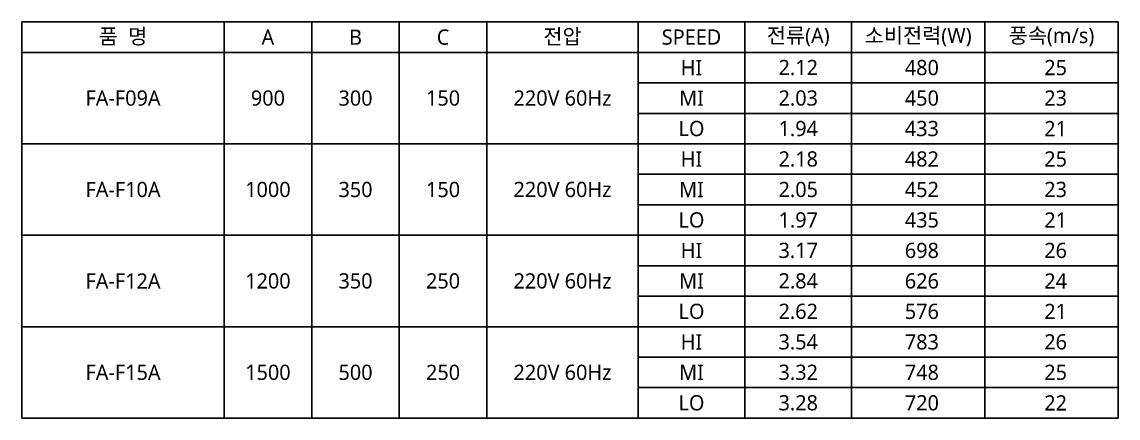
# Model space of a CAD drawing. Header units: millimetres. Extents: x 232323 to 272954, y -5343 to 8721.
# Drawn here: x 269805 to 271243, y 434 to 954 of the extents above; entities that cross this region are included whole.
import ezdxf

# ---------------------------------------------------------------- set-up
doc = ezdxf.new("R2010")
doc.units = ezdxf.units.MM
doc.header["$MEASUREMENT"] = 0
doc.layers.add('A-MKXX-NAME', color=3, linetype='CONTINUOUS', lineweight=25)
doc.layers.add('A-XXXX-TABL', color=7, linetype='CONTINUOUS', lineweight=25)
doc.styles.add('맑은고딕', font='malgun.ttf')

msp = doc.modelspace()

# ---------------------------------------------------------------- linework, layer by layer
at = {"layer": 'A-XXXX-TABL'}
for p, q in [((271242.9, 953.6), (269805.4, 953.6)), ((269805.4, 953.6), (269805.4, 433.6)), ((270070.6, 953.6), (270070.6, 433.6)), ((270185.4, 953.6), (270185.4, 433.6)), ((270300.3, 953.6), (270300.3, 433.6)), ((270415.1, 953.6), (270415.1, 433.6)), ((270613.5, 953.6), (270613.5, 433.6)), ((270753.5, 953.6), (270753.5, 433.6)), ((270893.5, 953.6), (270893.5, 433.6)), ((271068.2, 953.6), (271068.2, 433.6)), ((271242.9, 953.6), (271242.9, 433.6)), ((271242.9, 913.6), (269805.4, 913.6)), ((271242.9, 873.6), (270613.5, 873.6)), ((271242.9, 833.6), (270613.5, 833.6)), ((271242.9, 793.6), (269805.4, 793.6)), ((271242.9, 753.6), (270613.5, 753.6)), ((271242.9, 713.6), (270613.5, 713.6)), ((271242.9, 673.6), (269805.4, 673.6)), ((271242.9, 633.6), (270613.5, 633.6)), ((271242.9, 593.6), (270613.5, 593.6)), ((271242.9, 553.6), (269805.4, 553.6)), ((271242.9, 513.6), (270613.5, 513.6)), ((271242.9, 473.6), (270613.5, 473.6)), ((271242.9, 433.6), (269805.4, 433.6))]:
    msp.add_line(p, q, dxfattribs=at)

# ---------------------------------------------------------------- texts
at = {"layer": 'A-MKXX-NAME', "char_height": 20, "width": 173.286, "attachment_point": 5, "style": '맑은고딕'}
for s, insert in [('품  명', (269938, 933.6)), ('A', (270128, 933.6)), ('B', (270242.9, 933.6)), ('C', (270357.7, 933.6)), ('전압', (270514.3, 933.6)), ('SPEED', (270683.5, 933.6)), ('전류(A)', (270823.5, 933.6)), ('소비전력(W)', (270980.8, 933.6)), ('풍속(m/s)', (271155.6, 933.6)), ('HI', (270683.5, 893.6)), ('2.12', (270823.5, 893.6)), ('480', (270985.6, 893.6)), ('25', (271161, 893.6)), ('FA-F09A', (269938, 853.6)), ('900', (270128, 853.6)), ('300', (270242.9, 853.6)), ('150', (270357.7, 853.6)), ('220V 60Hz', (270514.3, 853.6)), ('MI', (270683.5, 853.6)), ('2.03', (270823.5, 853.6)), ('450', (270985.6, 853.6)), ('23', (271161, 853.6)), ('LO', (270683.5, 813.6)), ('1.94', (270823.5, 813.6)), ('433', (270985.6, 813.6)), ('21', (271161, 813.6)), ('HI', (270683.5, 773.6)), ('2.18', (270823.5, 773.6)), ('482', (270985.6, 773.6)), ('25', (271161, 773.6)), ('FA-F10A', (269938, 733.6)), ('1000', (270128, 733.6)), ('350', (270242.9, 733.6)), ('150', (270357.7, 733.6)), ('220V 60Hz', (270514.3, 733.6)), ('MI', (270683.5, 733.6)), ('2.05', (270823.5, 733.6)), ('452', (270985.6, 733.6)), ('23', (271161, 733.6)), ('LO', (270683.5, 693.6)), ('1.97', (270823.5, 693.6)), ('435', (270985.6, 693.6)), ('21', (271161, 693.6)), ('HI', (270683.5, 653.6)), ('3.17', (270823.5, 653.6)), ('698', (270985.6, 653.6)), ('26', (271161, 653.6)), ('FA-F12A', (269938, 613.6)), ('1200', (270128, 613.6)), ('350', (270242.9, 613.6)), ('250', (270357.7, 613.6)), ('220V 60Hz', (270514.3, 613.6)), ('MI', (270683.5, 613.6)), ('2.84', (270823.5, 613.6)), ('626', (270985.6, 613.6)), ('24', (271161, 613.6)), ('LO', (270683.5, 573.6)), ('2.62', (270823.5, 573.6)), ('576', (270985.6, 573.6)), ('21', (271161, 573.6)), ('HI', (270683.5, 533.6)), ('3.54', (270823.5, 533.6)), ('783', (270985.6, 533.6)), ('26', (271161, 533.6)), ('FA-F15A', (269938, 493.6)), ('1500', (270128, 493.6)), ('500', (270242.9, 493.6)), ('250', (270357.7, 493.6)), ('220V 60Hz', (270514.3, 493.6)), ('MI', (270683.5, 493.6)), ('3.32', (270823.5, 493.6)), ('748', (270985.6, 493.6)), ('25', (271161, 493.6)), ('LO', (270683.5, 453.6)), ('3.28', (270823.5, 453.6)), ('720', (270985.6, 453.6)), ('22', (271161, 453.6))]:
    msp.add_mtext(s, dxfattribs=dict(at, insert=insert))

doc.saveas('drawing.dxf')
